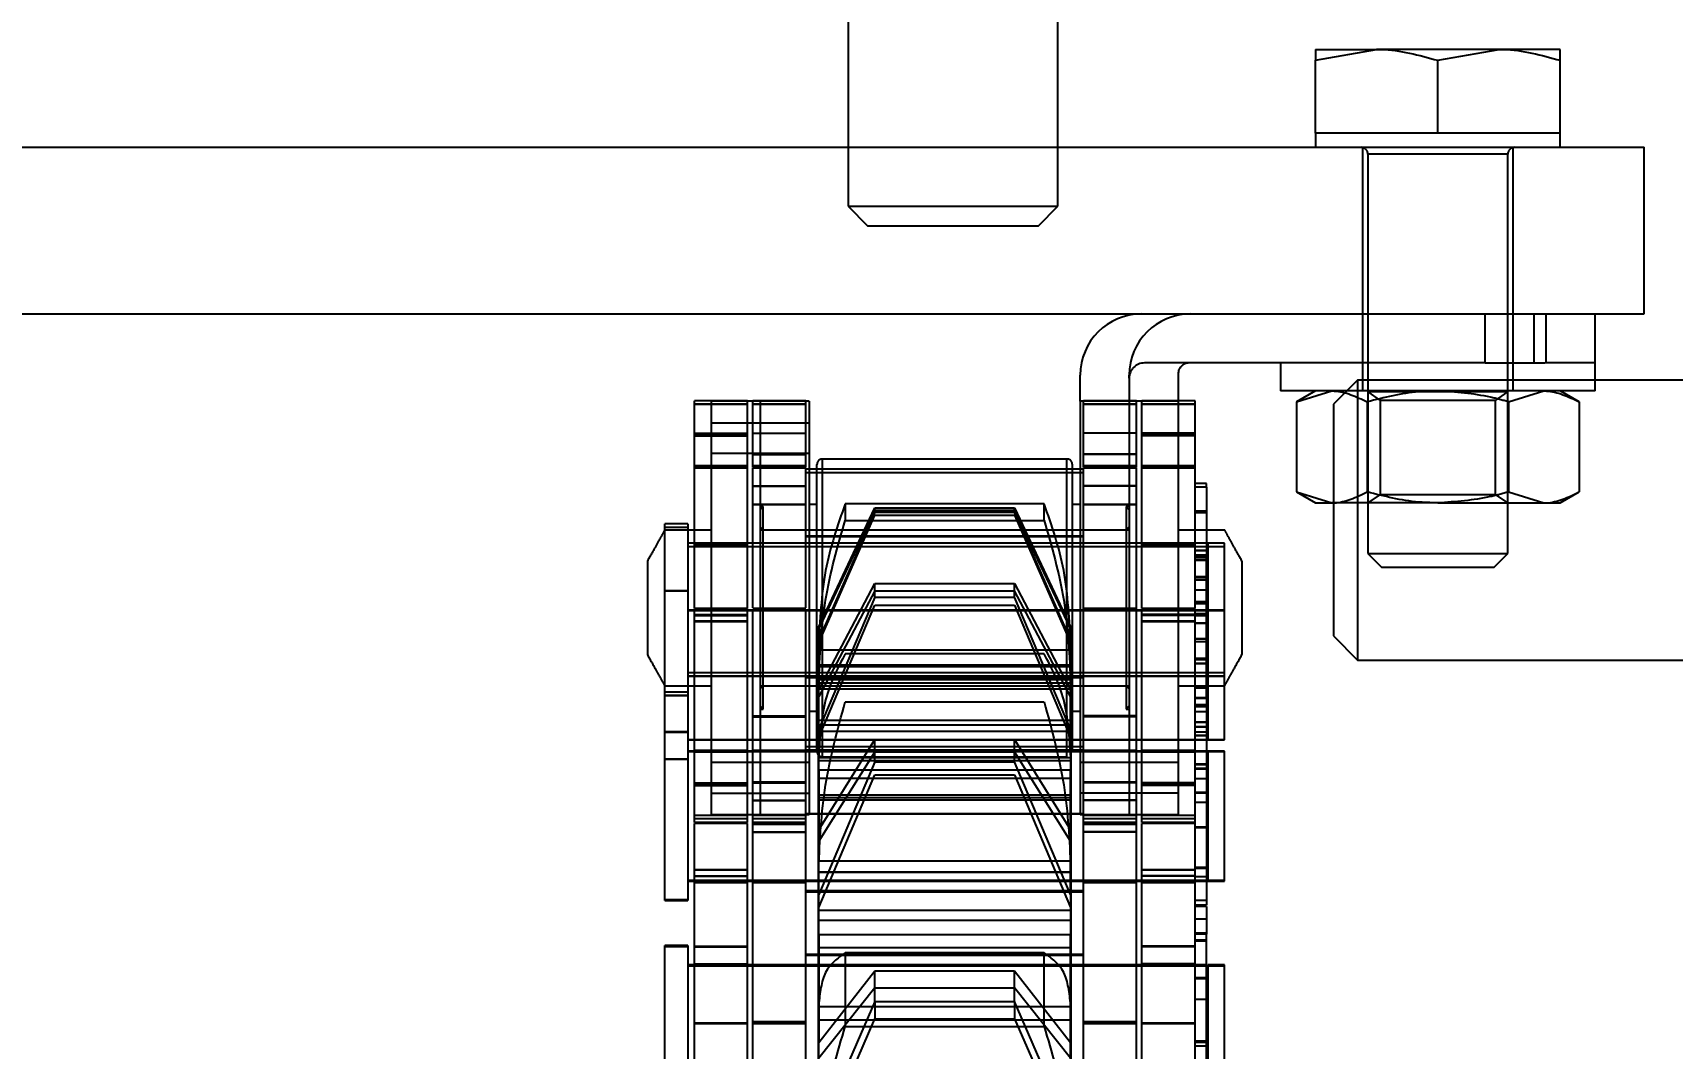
# Model space of a CAD drawing. Header units: metres. Extents: x 0 to 21025, y 0 to 14850.
# Drawn here: x 8826.08 to 8872.95, y 13242.94 to 13271.96 of the extents above; entities that cross this region are included whole.
import ezdxf

# ---------------------------------------------------------------- set-up
doc = ezdxf.new("R2010")
doc.units = ezdxf.units.M
doc.header["$LTSCALE"] = 25
doc.linetypes.add('HIDDEN2', pattern=[4.7625, 3.175, -1.5875])
doc.layers.add('18_COTAS', color=7, linetype='Continuous')
doc.layers.add('ST1', color=7, linetype='HIDDEN2')
doc.styles.add('ROMANS', font='ROMANS.SHX')
doc.dimstyles.new('25___1-25', dxfattribs={"dimscale": 25, "dimtxt": 2.5, "dimasz": 2, "dimexe": 1.5, "dimexo": 1, "dimgap": 0.5, "dimtad": 1, "dimzin": 12, "dimtxsty": 'ROMANS', "dimcen": 0, "dimclrd": 256, "dimclre": 256, "dimclrt": 3, "dimazin": 3, "dimtfac": 1, "dimtmove": 0, "dimatfit": 0, "dimfxl": 1, "dimlwd": -1, "dimlwe": -1, "dimarcsym": 0})

# ---------------------------------------------------------------- blocks, each defined once
blk = doc.blocks.new('*D14')
at = {"layer": '18_COTAS', "transparency": 16777216}
for p, q in [((8767.149, 13416.484), (9534.934, 13416.484)), ((9497.434, 11742.681), (9497.434, 13366.484)), ((8955.399, 11692.681), (9534.934, 11692.681))]:
    blk.add_line(p, q, dxfattribs=at)
for points in [[(9489.1, 13366.484), (9505.767, 13366.484), (9497.434, 13416.484)], [(9489.1, 11742.681), (9505.767, 11742.681), (9497.434, 11692.681)]]:
    blk.add_solid(points, dxfattribs=at)
at = {"layer": 'Defpoints', "color": 0, "transparency": 16777216}
for p in [(8742.149, 13416.484), (9497.434, 13416.484), (8930.399, 11692.681)]:
    blk.add_point(p, dxfattribs=at)
at = {"layer": '18_COTAS', "color": 3, "transparency": 16777216, "insert": (9447.731, 12554.582), "char_height": 62.5, "attachment_point": 5, "rotation": 90, "style": 'ROMANS'}
blk.add_mtext('1723,8', dxfattribs=at)

msp = doc.modelspace()

# ---------------------------------------------------------------- linework, layer by layer
at = {"layer": 'ST1'}
for p, q in [((8849.389, 13291.444), (8849.389, 13266.998)), ((8855.389, 13266.998), (8855.389, 13291.444)), ((8862.749, 13271.171), (8864.499, 13271.484)), ((8862.749, 13271.484), (8864.499, 13271.484)), ((8867.999, 13271.484), (8864.499, 13271.484)), ((8866.249, 13271.171), (8867.999, 13271.484)), ((8869.749, 13271.484), (8867.999, 13271.484)), ((8862.749, 13269.084), (8862.749, 13271.171)), ((8866.249, 13269.084), (8866.249, 13271.171)), ((8869.749, 13269.084), (8869.749, 13271.171)), ((8817.149, 13268.684), (8872.149, 13268.684)), ((8864.499, 13269.084), (8862.749, 13269.084)), ((8862.749, 13269.084), (8862.749, 13268.684)), ((8864.099, 13268.684), (8864.099, 13263.921)), ((8866.249, 13269.084), (8864.499, 13269.084)), ((8867.999, 13269.084), (8866.249, 13269.084)), ((8869.749, 13269.084), (8867.999, 13269.084)), ((8868.399, 13263.921), (8868.399, 13268.684)), ((8869.749, 13268.684), (8869.749, 13269.084)), ((8872.149, 13263.921), (8872.149, 13268.684)), ((8868.249, 13268.484), (8864.249, 13268.484)), ((8864.249, 13268.484), (8864.249, 13257.074)), ((8868.249, 13257.074), (8868.249, 13268.484)), ((8849.389, 13266.998), (8855.389, 13266.998)), ((8849.389, 13266.998), (8849.943, 13266.444)), ((8854.834, 13266.444), (8855.389, 13266.998)), ((8849.943, 13266.444), (8854.834, 13266.444)), ((8817.149, 13263.921), (8872.149, 13263.921)), ((8864.099, 13263.921), (8864.099, 13262.521)), ((8867.599, 13262.521), (8867.599, 13263.921)), ((8868.399, 13262.521), (8868.399, 13263.921)), ((8868.999, 13262.521), (8868.999, 13263.921)), ((8869.349, 13262.521), (8869.349, 13263.921)), ((8870.749, 13262.521), (8870.749, 13263.921)), ((8856.024, 13261.426), (8856.024, 13262.171)), ((8857.424, 13262.084), (8857.424, 13262.171)), ((8857.424, 13262.084), (8857.424, 13261.426)), ((8867.599, 13262.521), (8857.861, 13262.521)), ((8858.824, 13262.209), (8858.824, 13261.426)), ((8861.749, 13262.521), (8861.749, 13261.721)), ((8864.099, 13262.521), (8864.099, 13261.721)), ((8867.599, 13262.521), (8869.325, 13262.521)), ((8868.399, 13261.721), (8868.399, 13262.521)), ((8870.749, 13262.521), (8869.349, 13262.521)), ((8870.749, 13261.721), (8870.749, 13262.521)), ((8870.749, 13261.721), (8861.749, 13261.721)), ((8862.207, 13261.409), (8863.217, 13261.721)), ((8862.749, 13261.721), (8862.207, 13261.409)), ((8863.954, 13262.031), (8863.264, 13261.341)), ((8863.954, 13262.031), (8863.954, 13254.031)), ((8893.264, 13262.031), (8863.954, 13262.031)), ((8864.249, 13261.721), (8864.249, 13261.696)), ((8866.249, 13261.696), (8864.249, 13261.696)), ((8864.249, 13261.696), (8864.599, 13261.451)), ((8868.249, 13261.696), (8866.249, 13261.696)), ((8867.899, 13261.451), (8868.249, 13261.696)), ((8868.249, 13261.696), (8868.249, 13261.721)), ((8868.269, 13261.409), (8869.28, 13261.721)), ((8870.29, 13261.409), (8869.749, 13261.721)), ((8844.992, 13261.337), (8844.992, 13261.441)), ((8846.512, 13261.441), (8844.992, 13261.441)), ((8846.512, 13261.34), (8844.992, 13261.34)), ((8844.992, 13259.516), (8844.992, 13261.337)), ((8846.512, 13261.337), (8844.992, 13261.337)), ((8845.474, 13261.426), (8845.474, 13249.616)), ((8846.874, 13261.426), (8845.474, 13261.426)), ((8846.512, 13261.337), (8846.512, 13261.441)), ((8846.512, 13259.516), (8846.512, 13261.337)), ((8846.664, 13261.337), (8846.664, 13261.441)), ((8848.184, 13261.441), (8846.664, 13261.441)), ((8848.184, 13261.34), (8846.664, 13261.34)), ((8846.664, 13259.907), (8846.664, 13261.337)), ((8848.184, 13261.337), (8846.664, 13261.337)), ((8846.874, 13261.426), (8846.874, 13249.616)), ((8848.274, 13261.426), (8846.874, 13261.426)), ((8848.184, 13261.337), (8848.184, 13261.441)), ((8848.184, 13259.907), (8848.184, 13261.337)), ((8848.274, 13261.426), (8848.274, 13249.616)), ((8857.424, 13261.426), (8856.024, 13261.426)), ((8856.024, 13261.426), (8856.024, 13249.616)), ((8856.114, 13261.34), (8856.114, 13261.441)), ((8857.634, 13261.441), (8856.114, 13261.441)), ((8857.634, 13261.34), (8856.114, 13261.34)), ((8856.114, 13259.907), (8856.114, 13261.337)), ((8857.634, 13261.337), (8856.114, 13261.337)), ((8858.824, 13261.426), (8857.424, 13261.426)), ((8857.424, 13261.426), (8857.424, 13249.616)), ((8857.634, 13261.34), (8857.634, 13261.441)), ((8857.634, 13259.907), (8857.634, 13261.337)), ((8857.786, 13261.337), (8857.786, 13261.441)), ((8859.306, 13261.441), (8857.786, 13261.441)), ((8859.306, 13261.34), (8857.786, 13261.34)), ((8857.786, 13259.516), (8857.786, 13261.337)), ((8859.306, 13261.337), (8857.786, 13261.337)), ((8858.824, 13261.426), (8858.824, 13249.616)), ((8859.306, 13261.337), (8859.306, 13261.441)), ((8859.306, 13259.516), (8859.306, 13261.337)), ((8862.207, 13261.409), (8862.207, 13258.834)), ((8863.264, 13261.341), (8863.264, 13254.722)), ((8864.228, 13261.409), (8864.228, 13258.834)), ((8867.899, 13261.451), (8864.599, 13261.451)), ((8864.599, 13261.451), (8864.599, 13258.766)), ((8867.899, 13258.766), (8867.899, 13261.451)), ((8868.269, 13261.409), (8868.269, 13258.834)), ((8870.29, 13261.409), (8870.29, 13258.834)), ((8845.474, 13260.812), (8846.874, 13260.812)), ((8845.474, 13260.812), (8846.874, 13260.812)), ((8846.874, 13260.812), (8848.274, 13260.812)), ((8846.874, 13260.812), (8848.274, 13260.812)), ((8844.992, 13260.518), (8846.512, 13260.518)), ((8844.992, 13260.492), (8846.512, 13260.492)), ((8844.992, 13260.492), (8846.512, 13260.492)), ((8844.992, 13260.442), (8846.512, 13260.442)), ((8844.992, 13260.44), (8846.512, 13260.44)), ((8846.664, 13260.518), (8848.184, 13260.518)), ((8857.634, 13260.518), (8856.114, 13260.518)), ((8859.306, 13260.518), (8857.786, 13260.518)), ((8859.306, 13260.492), (8857.786, 13260.492)), ((8859.306, 13260.492), (8857.786, 13260.492)), ((8859.306, 13260.442), (8857.786, 13260.442)), ((8859.306, 13260.44), (8857.786, 13260.44)), ((8845.474, 13259.939), (8846.874, 13259.939)), ((8846.664, 13259.913), (8848.184, 13259.913)), ((8846.664, 13259.907), (8848.184, 13259.907)), ((8846.664, 13259.529), (8846.664, 13259.907)), ((8846.874, 13259.939), (8848.274, 13259.939)), ((8848.184, 13259.529), (8848.184, 13259.907)), ((8855.644, 13259.776), (8848.653, 13259.776)), ((8848.653, 13251.278), (8848.653, 13259.764)), ((8848.653, 13251.278), (8848.653, 13259.764)), ((8855.644, 13251.278), (8855.644, 13259.764)), ((8855.644, 13251.278), (8855.644, 13259.764)), ((8857.634, 13259.913), (8856.114, 13259.913)), ((8857.634, 13259.907), (8856.114, 13259.907)), ((8856.114, 13259.529), (8856.114, 13259.907)), ((8857.634, 13259.529), (8857.634, 13259.907)), ((8844.992, 13259.594), (8846.512, 13259.594)), ((8844.992, 13259.544), (8846.512, 13259.544)), ((8844.992, 13259.542), (8846.512, 13259.542)), ((8846.512, 13259.529), (8844.992, 13259.529)), ((8844.992, 13257.325), (8844.992, 13259.516)), ((8846.512, 13259.516), (8844.992, 13259.516)), ((8846.512, 13257.325), (8846.512, 13259.516)), ((8846.664, 13259.594), (8848.184, 13259.594)), ((8848.184, 13259.529), (8846.664, 13259.529)), ((8846.664, 13255.521), (8846.664, 13259.516)), ((8848.184, 13259.516), (8846.664, 13259.516)), ((8848.184, 13255.521), (8848.184, 13259.516)), ((8856.114, 13259.481), (8848.184, 13259.481)), ((8856.114, 13259.38), (8848.184, 13259.38)), ((8856.114, 13259.377), (8848.184, 13259.377)), ((8848.498, 13255.521), (8848.498, 13259.621)), ((8855.799, 13255.521), (8855.799, 13259.621)), ((8856.114, 13259.594), (8857.634, 13259.594)), ((8857.634, 13259.529), (8856.114, 13259.529)), ((8856.114, 13255.454), (8856.114, 13259.516)), ((8857.634, 13259.516), (8856.114, 13259.516)), ((8857.634, 13255.454), (8857.634, 13259.516)), ((8857.786, 13259.594), (8859.306, 13259.594)), ((8857.786, 13259.544), (8859.306, 13259.544)), ((8857.786, 13259.542), (8859.306, 13259.542)), ((8859.306, 13259.529), (8857.786, 13259.529)), ((8857.786, 13257.325), (8857.786, 13259.516)), ((8859.306, 13259.516), (8857.786, 13259.516)), ((8859.306, 13257.325), (8859.306, 13259.516)), ((8846.664, 13259.008), (8848.184, 13259.008)), ((8846.664, 13258.996), (8848.184, 13258.996)), ((8857.634, 13259.008), (8856.114, 13259.008)), ((8857.634, 13258.996), (8856.114, 13258.996)), ((8859.638, 13259.073), (8859.306, 13259.073)), ((8859.638, 13259.073), (8859.306, 13259.073)), ((8859.638, 13258.972), (8859.306, 13258.972)), ((8859.638, 13258.969), (8859.306, 13258.969)), ((8859.638, 13258.972), (8859.638, 13259.073)), ((8859.638, 13258.969), (8859.638, 13257.148)), ((8862.207, 13258.834), (8863.217, 13258.521)), ((8862.207, 13258.834), (8862.749, 13258.521)), ((8868.269, 13258.834), (8869.28, 13258.521)), ((8869.749, 13258.521), (8870.29, 13258.834)), ((8846.664, 13258.486), (8848.184, 13258.486)), ((8846.664, 13258.477), (8848.184, 13258.477)), ((8846.963, 13258.414), (8846.874, 13258.414)), ((8846.963, 13258.414), (8846.874, 13258.325)), ((8846.963, 13252.629), (8846.963, 13258.414)), ((8848.498, 13258.476), (8848.274, 13258.476)), ((8848.549, 13254.981), (8850.149, 13258.379)), ((8850.149, 13258.312), (8848.549, 13254.934)), ((8849.305, 13258.499), (8849.305, 13258.023)), ((8854.992, 13258.499), (8849.305, 13258.499)), ((8850.149, 13258.253), (8850.149, 13258.379)), ((8850.149, 13258.379), (8854.149, 13258.379)), ((8850.149, 13258.312), (8854.149, 13258.312)), ((8854.149, 13258.253), (8854.149, 13258.379)), ((8854.149, 13258.379), (8855.749, 13254.981)), ((8855.749, 13254.934), (8854.149, 13258.312)), ((8854.992, 13258.023), (8854.992, 13258.499)), ((8856.024, 13258.476), (8855.799, 13258.476)), ((8856.114, 13258.486), (8857.634, 13258.486)), ((8856.114, 13258.477), (8857.634, 13258.477)), ((8857.335, 13258.414), (8857.335, 13255.521)), ((8857.424, 13258.325), (8857.335, 13258.414)), ((8857.424, 13258.414), (8857.335, 13258.414)), ((8862.749, 13258.521), (8863.217, 13258.521)), ((8866.249, 13258.521), (8863.217, 13258.521)), ((8864.599, 13258.766), (8864.249, 13258.521)), ((8864.599, 13258.766), (8866.249, 13258.766)), ((8866.249, 13258.766), (8867.899, 13258.766)), ((8866.249, 13258.521), (8869.28, 13258.521)), ((8868.249, 13258.521), (8867.899, 13258.766)), ((8869.28, 13258.521), (8869.749, 13258.521)), ((8844.149, 13257.816), (8844.149, 13257.92)), ((8844.807, 13257.92), (8844.149, 13257.92)), ((8844.807, 13257.92), (8844.807, 13257.816)), ((8850.149, 13258.253), (8848.549, 13254.618)), ((8848.549, 13254.522), (8850.149, 13258.17)), ((8849.305, 13258.023), (8854.992, 13258.023)), ((8850.149, 13258.253), (8854.149, 13258.253)), ((8850.149, 13258.17), (8854.149, 13258.17)), ((8855.749, 13254.618), (8854.149, 13258.253)), ((8854.149, 13258.17), (8855.749, 13254.522)), ((8859.306, 13258.296), (8859.638, 13258.296)), ((8859.306, 13258.244), (8859.638, 13258.244)), ((8859.306, 13258.243), (8859.638, 13258.243)), ((8845.474, 13257.746), (8844.142, 13257.746)), ((8844.807, 13257.819), (8844.149, 13257.819)), ((8844.149, 13255.995), (8844.149, 13257.816)), ((8844.807, 13257.816), (8844.149, 13257.816)), ((8844.807, 13257.816), (8844.807, 13255.995)), ((8846.963, 13257.746), (8846.874, 13257.835)), ((8846.963, 13257.746), (8846.874, 13257.746)), ((8857.335, 13257.746), (8846.963, 13257.746)), ((8856.114, 13257.569), (8848.184, 13257.569)), ((8856.114, 13257.556), (8848.184, 13257.556)), ((8857.424, 13257.835), (8857.335, 13257.746)), ((8857.424, 13257.746), (8857.335, 13257.746)), ((8860.155, 13257.746), (8858.824, 13257.746)), ((8859.306, 13257.366), (8844.807, 13257.366)), ((8859.306, 13257.265), (8844.807, 13257.265)), ((8859.306, 13257.262), (8844.807, 13257.262)), ((8846.512, 13257.366), (8844.992, 13257.366)), ((8844.992, 13257.341), (8846.512, 13257.341)), ((8844.992, 13257.325), (8846.512, 13257.325)), ((8844.992, 13255.503), (8844.992, 13257.325)), ((8846.512, 13257.265), (8844.992, 13257.265)), ((8846.512, 13257.262), (8844.992, 13257.262)), ((8846.512, 13255.503), (8846.512, 13257.325)), ((8848.184, 13257.366), (8846.664, 13257.366)), ((8848.184, 13257.265), (8846.664, 13257.265)), ((8848.184, 13257.262), (8846.664, 13257.262)), ((8856.114, 13257.366), (8848.184, 13257.366)), ((8856.114, 13257.265), (8848.184, 13257.265)), ((8856.114, 13257.262), (8848.184, 13257.262)), ((8857.634, 13257.366), (8856.114, 13257.366)), ((8857.634, 13257.265), (8856.114, 13257.265)), ((8857.634, 13257.262), (8856.114, 13257.262)), ((8859.638, 13257.366), (8857.786, 13257.366)), ((8859.306, 13257.341), (8857.786, 13257.341)), ((8859.306, 13257.325), (8857.786, 13257.325)), ((8857.786, 13255.503), (8857.786, 13257.325)), ((8859.638, 13257.265), (8857.786, 13257.265)), ((8859.638, 13257.262), (8857.786, 13257.262)), ((8859.306, 13255.503), (8859.306, 13257.325)), ((8859.638, 13257.161), (8859.306, 13257.161)), ((8859.638, 13257.148), (8859.306, 13257.148)), ((8859.638, 13257.024), (8859.306, 13257.024)), ((8859.638, 13257.006), (8859.306, 13257.006)), ((8859.638, 13256.997), (8859.306, 13256.997)), ((8859.675, 13256.997), (8859.306, 13256.997)), ((8859.638, 13256.978), (8859.306, 13256.978)), ((8859.638, 13256.964), (8859.306, 13256.964)), ((8859.638, 13257.148), (8859.638, 13256.964)), ((8859.638, 13252.928), (8859.638, 13256.964)), ((8859.675, 13257.366), (8859.675, 13257.262)), ((8860.149, 13257.366), (8859.675, 13257.366)), ((8860.149, 13257.265), (8859.675, 13257.265)), ((8859.675, 13257.262), (8859.675, 13255.441)), ((8860.149, 13257.262), (8859.675, 13257.262)), ((8860.149, 13257.262), (8860.149, 13257.366)), ((8860.149, 13255.441), (8860.149, 13257.262)), ((8864.249, 13257.074), (8868.249, 13257.074)), ((8864.249, 13257.074), (8864.639, 13256.684)), ((8867.859, 13256.684), (8868.249, 13257.074)), ((8843.649, 13256.856), (8843.649, 13254.186)), ((8859.675, 13256.896), (8859.306, 13256.896)), ((8859.675, 13256.893), (8859.306, 13256.893)), ((8859.638, 13256.888), (8859.306, 13256.888)), ((8859.638, 13256.871), (8859.306, 13256.871)), ((8860.649, 13256.856), (8860.649, 13254.186)), ((8864.639, 13256.684), (8867.859, 13256.684)), ((8844.807, 13256.008), (8844.149, 13256.008)), ((8844.149, 13251.959), (8844.149, 13255.995)), ((8844.807, 13255.995), (8844.149, 13255.995)), ((8844.807, 13255.995), (8844.807, 13251.959)), ((8848.549, 13253.181), (8850.149, 13256.221)), ((8850.149, 13256.005), (8848.549, 13252.991)), ((8850.149, 13255.83), (8850.149, 13256.221)), ((8850.149, 13256.221), (8854.149, 13256.221)), ((8850.149, 13256.005), (8854.149, 13256.005)), ((8854.149, 13255.83), (8854.149, 13256.221)), ((8854.149, 13256.221), (8855.749, 13253.181)), ((8855.749, 13252.991), (8854.149, 13256.005)), ((8859.638, 13256.406), (8859.306, 13256.406)), ((8859.638, 13256.393), (8859.306, 13256.393)), ((8859.638, 13256.393), (8859.306, 13256.393)), ((8859.638, 13256.318), (8859.306, 13256.318)), ((8859.638, 13256.315), (8859.306, 13256.315)), ((8859.638, 13256.023), (8859.306, 13256.023)), ((8846.512, 13255.503), (8844.992, 13255.503)), ((8848.184, 13255.503), (8846.664, 13255.503)), ((8848.498, 13251.421), (8848.498, 13255.521)), ((8850.149, 13255.83), (8848.549, 13252.055)), ((8848.549, 13251.818), (8850.149, 13255.598)), ((8850.149, 13255.83), (8854.149, 13255.83)), ((8850.149, 13255.598), (8854.149, 13255.598)), ((8855.749, 13252.055), (8854.149, 13255.83)), ((8854.149, 13255.598), (8855.749, 13251.818)), ((8855.799, 13251.421), (8855.799, 13255.521)), ((8857.634, 13255.503), (8856.114, 13255.503)), ((8857.335, 13255.521), (8857.335, 13252.629)), ((8859.306, 13255.503), (8857.786, 13255.503)), ((8859.306, 13255.699), (8859.638, 13255.699)), ((8859.306, 13255.648), (8859.638, 13255.648)), ((8859.306, 13255.646), (8859.638, 13255.646)), ((8859.306, 13255.454), (8844.807, 13255.454)), ((8859.306, 13255.441), (8844.807, 13255.441)), ((8844.992, 13249.39), (8844.992, 13255.48)), ((8846.512, 13255.48), (8844.992, 13255.48)), ((8846.512, 13255.454), (8844.992, 13255.454)), ((8846.512, 13255.441), (8844.992, 13255.441)), ((8844.992, 13255.328), (8846.512, 13255.328)), ((8844.992, 13255.307), (8846.512, 13255.307)), ((8844.992, 13255.154), (8846.512, 13255.154)), ((8844.992, 13255.133), (8846.512, 13255.133)), ((8846.512, 13249.39), (8846.512, 13255.48)), ((8846.664, 13252.408), (8846.664, 13255.48)), ((8848.184, 13255.48), (8846.664, 13255.48)), ((8848.184, 13255.454), (8846.664, 13255.454)), ((8848.184, 13255.441), (8846.664, 13255.441)), ((8848.184, 13252.408), (8848.184, 13255.48)), ((8856.114, 13255.454), (8848.184, 13255.454)), ((8856.114, 13255.441), (8848.184, 13255.441)), ((8856.114, 13252.408), (8856.114, 13255.48)), ((8857.634, 13255.48), (8856.114, 13255.48)), ((8857.634, 13255.454), (8856.114, 13255.454)), ((8857.634, 13255.441), (8856.114, 13255.441)), ((8857.634, 13252.408), (8857.634, 13255.48)), ((8857.786, 13249.39), (8857.786, 13255.48)), ((8859.306, 13255.48), (8857.786, 13255.48)), ((8859.638, 13255.454), (8857.786, 13255.454)), ((8859.638, 13255.441), (8857.786, 13255.441)), ((8859.306, 13255.328), (8857.786, 13255.328)), ((8859.306, 13255.307), (8857.786, 13255.307)), ((8857.786, 13255.154), (8859.306, 13255.154)), ((8857.786, 13255.133), (8859.306, 13255.133)), ((8859.306, 13249.257), (8859.306, 13255.48)), ((8859.638, 13255.348), (8859.306, 13255.348)), ((8859.638, 13255.344), (8859.306, 13255.344)), ((8859.638, 13255.294), (8859.306, 13255.294)), ((8859.638, 13255.292), (8859.306, 13255.292)), ((8859.675, 13255.085), (8859.306, 13255.085)), ((8859.675, 13255.072), (8859.306, 13255.072)), ((8860.149, 13255.454), (8859.675, 13255.454)), ((8859.675, 13255.441), (8859.675, 13253.01)), ((8860.149, 13255.441), (8859.675, 13255.441)), ((8860.149, 13251.751), (8860.149, 13255.441)), ((8848.549, 13254.618), (8848.549, 13254.981)), ((8848.549, 13253.476), (8848.549, 13254.618)), ((8855.749, 13254.618), (8855.749, 13254.981)), ((8855.749, 13254.618), (8855.749, 13253.476)), ((8859.638, 13254.636), (8859.306, 13254.636)), ((8859.638, 13254.624), (8859.306, 13254.624)), ((8859.638, 13254.623), (8859.306, 13254.623)), ((8863.264, 13254.722), (8863.954, 13254.031)), ((8848.544, 13253.329), (8848.544, 13254.428)), ((8855.754, 13254.309), (8848.544, 13254.309)), ((8854.992, 13254.206), (8849.305, 13254.206)), ((8855.754, 13254.428), (8855.754, 13253.329)), ((8859.638, 13254.549), (8859.306, 13254.549)), ((8859.638, 13254.546), (8859.306, 13254.546)), ((8844.807, 13253.676), (8859.306, 13253.676)), ((8844.992, 13253.676), (8846.512, 13253.676)), ((8846.664, 13253.676), (8848.184, 13253.676)), ((8848.184, 13253.676), (8856.114, 13253.676)), ((8848.549, 13253.89), (8855.749, 13253.89)), ((8848.549, 13253.847), (8855.749, 13253.847)), ((8856.114, 13253.676), (8857.634, 13253.676)), ((8857.786, 13253.676), (8859.638, 13253.676)), ((8859.638, 13254.072), (8859.306, 13254.072)), ((8859.638, 13254.054), (8859.306, 13254.054)), ((8859.638, 13254.045), (8859.306, 13254.045)), ((8859.306, 13254.045), (8859.675, 13254.045)), ((8859.306, 13253.944), (8859.675, 13253.944)), ((8859.306, 13253.941), (8859.675, 13253.941)), ((8859.638, 13253.936), (8859.306, 13253.936)), ((8859.638, 13253.935), (8859.306, 13253.935)), ((8859.638, 13253.921), (8859.306, 13253.921)), ((8859.638, 13253.919), (8859.306, 13253.919)), ((8859.675, 13253.676), (8860.149, 13253.676)), ((8863.954, 13254.031), (8893.264, 13254.031)), ((8844.142, 13253.296), (8845.474, 13253.296)), ((8844.807, 13253.575), (8859.306, 13253.575)), ((8844.807, 13253.572), (8859.306, 13253.572)), ((8844.992, 13253.575), (8846.512, 13253.575)), ((8844.992, 13253.572), (8846.512, 13253.572)), ((8846.664, 13253.575), (8848.184, 13253.575)), ((8846.664, 13253.572), (8848.184, 13253.572)), ((8846.874, 13253.296), (8846.963, 13253.296)), ((8846.874, 13253.207), (8846.963, 13253.296)), ((8846.963, 13253.296), (8857.335, 13253.296)), ((8848.184, 13253.575), (8856.114, 13253.575)), ((8848.184, 13253.572), (8856.114, 13253.572)), ((8856.114, 13253.543), (8848.184, 13253.543)), ((8856.114, 13253.52), (8848.184, 13253.52)), ((8848.544, 13253.2), (8848.544, 13253.329)), ((8855.754, 13253.2), (8848.544, 13253.2)), ((8848.544, 13251.249), (8848.544, 13253.2)), ((8848.549, 13253.476), (8855.749, 13253.476)), ((8848.549, 13253.476), (8848.549, 13253.181)), ((8848.549, 13253.378), (8855.749, 13253.378)), ((8848.549, 13252.055), (8848.549, 13253.181)), ((8855.749, 13253.181), (8855.749, 13253.476)), ((8855.749, 13252.055), (8855.749, 13253.181)), ((8855.754, 13253.329), (8855.754, 13253.2)), ((8855.754, 13253.2), (8855.754, 13253.329)), ((8855.754, 13253.2), (8855.754, 13251.249)), ((8856.114, 13253.575), (8857.634, 13253.575)), ((8856.114, 13253.572), (8857.634, 13253.572)), ((8857.335, 13253.296), (8857.424, 13253.296)), ((8857.335, 13253.296), (8857.424, 13253.207)), ((8857.786, 13253.575), (8859.638, 13253.575)), ((8857.786, 13253.572), (8859.638, 13253.572)), ((8858.824, 13253.296), (8860.155, 13253.296)), ((8859.638, 13253.224), (8859.306, 13253.224)), ((8859.675, 13253.575), (8860.149, 13253.575)), ((8859.675, 13253.572), (8860.149, 13253.572)), ((8844.149, 13253.123), (8844.807, 13253.123)), ((8844.149, 13253.022), (8844.807, 13253.022)), ((8844.149, 13253.019), (8844.807, 13253.019)), ((8846.874, 13252.718), (8846.963, 13252.629)), ((8849.305, 13252.834), (8854.992, 13252.834)), ((8857.335, 13252.629), (8857.424, 13252.718)), ((8859.638, 13252.951), (8859.306, 13252.951)), ((8859.638, 13252.928), (8859.306, 13252.928)), ((8859.638, 13252.747), (8859.306, 13252.747)), ((8859.638, 13252.697), (8859.306, 13252.697)), ((8859.638, 13252.696), (8859.306, 13252.696)), ((8859.638, 13252.928), (8859.638, 13247.022)), ((8859.675, 13253.01), (8859.675, 13251.751)), ((8846.664, 13252.434), (8848.184, 13252.434)), ((8846.664, 13252.408), (8848.184, 13252.408)), ((8846.664, 13249.359), (8846.664, 13252.408)), ((8846.874, 13252.629), (8846.963, 13252.629)), ((8848.184, 13249.359), (8848.184, 13252.408)), ((8848.274, 13252.566), (8848.498, 13252.566)), ((8848.544, 13252.31), (8855.754, 13252.31)), ((8855.799, 13252.566), (8856.024, 13252.566)), ((8857.634, 13252.434), (8856.114, 13252.434)), ((8857.634, 13252.408), (8856.114, 13252.408)), ((8856.114, 13249.359), (8856.114, 13252.408)), ((8857.335, 13252.629), (8857.424, 13252.629)), ((8857.634, 13249.359), (8857.634, 13252.408)), ((8859.638, 13252.549), (8859.306, 13252.549)), ((8859.638, 13252.257), (8859.306, 13252.257)), ((8859.638, 13252.243), (8859.306, 13252.243)), ((8844.807, 13251.981), (8844.149, 13251.981)), ((8844.149, 13247.162), (8844.149, 13251.959)), ((8844.807, 13251.959), (8844.149, 13251.959)), ((8844.807, 13251.959), (8844.807, 13247.162)), ((8844.807, 13251.764), (8859.306, 13251.764)), ((8844.807, 13251.751), (8859.306, 13251.751)), ((8844.992, 13251.764), (8846.512, 13251.764)), ((8844.992, 13251.751), (8846.512, 13251.751)), ((8846.664, 13251.764), (8848.184, 13251.764)), ((8846.664, 13251.751), (8848.184, 13251.751)), ((8848.184, 13251.764), (8856.114, 13251.764)), ((8848.184, 13251.751), (8856.114, 13251.751)), ((8848.549, 13252.177), (8855.749, 13252.177)), ((8848.549, 13250.895), (8848.549, 13252.055)), ((8848.549, 13251.994), (8855.749, 13251.994)), ((8848.549, 13249.179), (8850.149, 13251.762)), ((8850.149, 13251.119), (8850.149, 13251.762)), ((8850.149, 13251.762), (8854.149, 13251.762)), ((8854.149, 13251.119), (8854.149, 13251.762)), ((8854.149, 13251.762), (8855.749, 13249.179)), ((8855.749, 13252.055), (8855.749, 13250.895)), ((8856.114, 13251.764), (8857.634, 13251.764)), ((8856.114, 13251.751), (8857.634, 13251.751)), ((8857.786, 13251.764), (8859.638, 13251.764)), ((8857.786, 13251.751), (8859.638, 13251.751)), ((8859.306, 13252.133), (8859.675, 13252.133)), ((8859.306, 13252.12), (8859.675, 13252.12)), ((8859.638, 13251.969), (8859.306, 13251.969)), ((8859.638, 13251.969), (8859.306, 13251.969)), ((8859.638, 13251.869), (8859.306, 13251.869)), ((8859.638, 13251.866), (8859.306, 13251.866)), ((8859.675, 13251.764), (8860.149, 13251.764)), ((8859.675, 13251.751), (8860.149, 13251.751)), ((8859.306, 13251.428), (8844.807, 13251.428)), ((8859.306, 13251.405), (8844.807, 13251.405)), ((8846.512, 13251.448), (8844.992, 13251.448)), ((8846.512, 13251.428), (8844.992, 13251.428)), ((8846.512, 13251.405), (8844.992, 13251.405)), ((8846.512, 13251.398), (8844.992, 13251.398)), ((8846.512, 13251.396), (8844.992, 13251.396)), ((8848.184, 13251.448), (8846.664, 13251.448)), ((8848.184, 13251.428), (8846.664, 13251.428)), ((8848.184, 13251.405), (8846.664, 13251.405)), ((8848.184, 13251.561), (8856.114, 13251.561)), ((8848.184, 13251.46), (8856.114, 13251.46)), ((8848.184, 13251.457), (8856.114, 13251.457)), ((8856.114, 13251.428), (8848.184, 13251.428)), ((8856.114, 13251.405), (8848.184, 13251.405)), ((8850.149, 13251.405), (8848.549, 13248.853)), ((8850.149, 13251.405), (8854.149, 13251.405)), ((8855.749, 13248.853), (8854.149, 13251.405)), ((8857.634, 13251.448), (8856.114, 13251.448)), ((8857.634, 13251.428), (8856.114, 13251.428)), ((8857.634, 13251.405), (8856.114, 13251.405)), ((8859.306, 13251.448), (8857.786, 13251.448)), ((8859.638, 13251.428), (8857.786, 13251.428)), ((8859.638, 13251.405), (8857.786, 13251.405)), ((8859.306, 13251.398), (8857.786, 13251.398)), ((8859.306, 13251.396), (8857.786, 13251.396)), ((8859.675, 13251.428), (8859.675, 13251.405)), ((8860.149, 13251.428), (8859.675, 13251.428)), ((8859.675, 13251.405), (8859.675, 13248.974)), ((8860.149, 13251.405), (8859.675, 13251.405)), ((8860.149, 13251.405), (8860.149, 13251.428)), ((8860.149, 13247.715), (8860.149, 13251.405)), ((8844.149, 13251.211), (8844.807, 13251.211)), ((8844.149, 13251.198), (8844.807, 13251.198)), ((8846.874, 13251.103), (8845.474, 13251.103)), ((8848.274, 13251.103), (8846.874, 13251.103)), ((8848.544, 13248.084), (8848.544, 13251.249)), ((8855.754, 13251.153), (8848.544, 13251.153)), ((8848.549, 13251.241), (8855.749, 13251.241)), ((8850.149, 13251.119), (8848.549, 13247.326)), ((8848.549, 13250.895), (8855.749, 13250.895)), ((8848.549, 13250.895), (8848.549, 13249.179)), ((8848.653, 13251.266), (8855.644, 13251.266)), ((8850.149, 13251.119), (8854.149, 13251.119)), ((8855.749, 13247.326), (8854.149, 13251.119)), ((8855.749, 13249.179), (8855.749, 13250.895)), ((8855.754, 13251.249), (8855.754, 13248.084)), ((8857.424, 13251.103), (8856.024, 13251.103)), ((8858.824, 13251.103), (8857.424, 13251.103)), ((8859.675, 13251.059), (8859.306, 13251.059)), ((8859.675, 13251.036), (8859.306, 13251.036)), ((8859.638, 13250.935), (8859.306, 13250.935)), ((8859.638, 13250.914), (8859.306, 13250.914)), ((8844.992, 13250.525), (8846.512, 13250.525)), ((8844.992, 13250.5), (8846.512, 13250.5)), ((8844.992, 13250.499), (8846.512, 13250.499)), ((8844.992, 13250.449), (8846.512, 13250.449)), ((8844.992, 13250.447), (8846.512, 13250.447)), ((8848.184, 13250.544), (8846.664, 13250.544)), ((8848.184, 13250.537), (8846.664, 13250.537)), ((8846.664, 13250.525), (8848.184, 13250.525)), ((8848.549, 13246.956), (8850.149, 13250.746)), ((8848.549, 13250.658), (8855.749, 13250.658)), ((8850.149, 13250.746), (8854.149, 13250.746)), ((8854.149, 13250.746), (8855.749, 13246.956)), ((8857.634, 13250.544), (8856.114, 13250.544)), ((8857.634, 13250.537), (8856.114, 13250.537)), ((8857.634, 13250.525), (8856.114, 13250.525)), ((8859.306, 13250.525), (8857.786, 13250.525)), ((8859.306, 13250.5), (8857.786, 13250.5)), ((8859.306, 13250.499), (8857.786, 13250.499)), ((8859.306, 13250.449), (8857.786, 13250.449)), ((8859.306, 13250.447), (8857.786, 13250.447)), ((8859.638, 13250.632), (8859.306, 13250.632)), ((8845.474, 13250.23), (8846.874, 13250.23)), ((8845.474, 13250.23), (8846.874, 13250.23)), ((8846.664, 13250.022), (8848.184, 13250.022)), ((8846.664, 13250.017), (8848.184, 13250.017)), ((8846.874, 13250.23), (8848.274, 13250.23)), ((8846.874, 13250.23), (8848.274, 13250.23)), ((8848.544, 13250.103), (8855.754, 13250.103)), ((8848.549, 13250.179), (8855.749, 13250.179)), ((8848.549, 13250.035), (8855.749, 13250.035)), ((8857.424, 13250.23), (8856.024, 13250.23)), ((8857.424, 13250.23), (8856.024, 13250.23)), ((8857.634, 13250.022), (8856.114, 13250.022)), ((8857.634, 13250.017), (8856.114, 13250.017)), ((8858.824, 13250.23), (8857.424, 13250.23)), ((8858.824, 13250.23), (8857.424, 13250.23)), ((8859.638, 13250.24), (8859.306, 13250.24)), ((8859.638, 13250.228), (8859.306, 13250.228)), ((8859.638, 13249.958), (8859.306, 13249.958)), ((8844.992, 13249.601), (8846.512, 13249.601)), ((8844.992, 13249.5), (8846.512, 13249.5)), ((8844.992, 13249.497), (8846.512, 13249.497)), ((8845.474, 13249.616), (8846.874, 13249.616)), ((8846.664, 13249.601), (8848.184, 13249.601)), ((8846.664, 13249.5), (8848.184, 13249.5)), ((8846.664, 13249.497), (8848.184, 13249.497)), ((8846.874, 13249.616), (8848.274, 13249.616)), ((8848.184, 13249.649), (8856.114, 13249.649)), ((8848.184, 13249.636), (8856.114, 13249.636)), ((8856.024, 13249.616), (8857.424, 13249.616)), ((8856.114, 13249.601), (8857.634, 13249.601)), ((8856.114, 13249.5), (8857.634, 13249.5)), ((8856.114, 13249.497), (8857.634, 13249.497)), ((8857.424, 13249.616), (8858.824, 13249.616)), ((8857.786, 13249.601), (8859.306, 13249.601)), ((8857.786, 13249.5), (8859.306, 13249.5)), ((8857.786, 13249.497), (8859.306, 13249.497)), ((8846.512, 13249.39), (8844.992, 13249.39)), ((8844.992, 13245.314), (8844.992, 13249.359)), ((8846.512, 13249.359), (8844.992, 13249.359)), ((8846.512, 13245.314), (8846.512, 13249.359)), ((8848.184, 13249.39), (8846.664, 13249.39)), ((8846.664, 13249.378), (8848.184, 13249.378)), ((8846.664, 13249.366), (8848.184, 13249.366)), ((8846.664, 13241.388), (8846.664, 13249.359)), ((8848.184, 13249.359), (8846.664, 13249.359)), ((8846.664, 13249.347), (8848.184, 13249.347)), ((8846.664, 13249.335), (8848.184, 13249.335)), ((8846.664, 13249.117), (8848.184, 13249.117)), ((8846.664, 13249.107), (8848.184, 13249.107)), ((8848.184, 13241.388), (8848.184, 13249.359)), ((8848.549, 13247.326), (8848.549, 13249.179)), ((8855.749, 13247.326), (8855.749, 13249.179)), ((8857.634, 13249.39), (8856.114, 13249.39)), ((8857.634, 13249.378), (8856.114, 13249.378)), ((8856.114, 13249.366), (8857.634, 13249.366)), ((8856.114, 13241.388), (8856.114, 13249.359)), ((8857.634, 13249.359), (8856.114, 13249.359)), ((8857.634, 13249.347), (8856.114, 13249.347)), ((8856.114, 13249.335), (8857.634, 13249.335)), ((8857.634, 13249.117), (8856.114, 13249.117)), ((8857.634, 13249.107), (8856.114, 13249.107)), ((8857.634, 13241.388), (8857.634, 13249.359)), ((8859.306, 13249.39), (8857.786, 13249.39)), ((8857.786, 13245.314), (8857.786, 13249.359)), ((8859.306, 13249.359), (8857.786, 13249.359)), ((8859.306, 13245.314), (8859.306, 13249.359)), ((8859.638, 13249.257), (8859.306, 13249.257)), ((8859.638, 13249.236), (8859.306, 13249.236)), ((8859.675, 13248.974), (8859.675, 13247.715)), ((8846.512, 13248.038), (8844.992, 13248.038)), ((8846.512, 13248.023), (8844.992, 13248.023)), ((8848.544, 13247.96), (8848.544, 13248.084)), ((8848.544, 13248.084), (8848.544, 13247.96)), ((8848.549, 13248.295), (8855.749, 13248.295)), ((8855.754, 13248.084), (8855.754, 13247.96)), ((8855.754, 13247.96), (8855.754, 13248.084)), ((8859.306, 13248.038), (8857.786, 13248.038)), ((8859.306, 13248.023), (8857.786, 13248.023)), ((8859.306, 13248.107), (8859.675, 13248.107)), ((8859.306, 13248.084), (8859.675, 13248.084)), ((8844.807, 13247.738), (8859.306, 13247.738)), ((8844.807, 13247.715), (8859.306, 13247.715)), ((8844.992, 13247.864), (8846.512, 13247.864)), ((8844.992, 13247.85), (8846.512, 13247.85)), ((8844.992, 13247.738), (8846.512, 13247.738)), ((8844.992, 13247.715), (8846.512, 13247.715)), ((8844.992, 13247.689), (8846.512, 13247.689)), ((8844.992, 13247.676), (8846.512, 13247.676)), ((8846.664, 13247.738), (8848.184, 13247.738)), ((8846.664, 13247.715), (8848.184, 13247.715)), ((8846.664, 13247.689), (8848.184, 13247.689)), ((8846.664, 13247.676), (8848.184, 13247.676)), ((8848.184, 13247.738), (8856.114, 13247.738)), ((8848.184, 13247.715), (8856.114, 13247.715)), ((8855.754, 13247.96), (8848.544, 13247.96)), ((8848.544, 13244.173), (8848.544, 13247.96)), ((8848.549, 13247.978), (8855.749, 13247.978)), ((8855.754, 13247.96), (8855.754, 13244.173)), ((8856.114, 13247.738), (8857.634, 13247.738)), ((8856.114, 13247.715), (8857.634, 13247.715)), ((8856.114, 13247.689), (8857.634, 13247.689)), ((8856.114, 13247.676), (8857.634, 13247.676)), ((8859.306, 13247.864), (8857.786, 13247.864)), ((8859.306, 13247.85), (8857.786, 13247.85)), ((8857.786, 13247.738), (8859.638, 13247.738)), ((8857.786, 13247.715), (8859.638, 13247.715)), ((8857.786, 13247.689), (8859.306, 13247.689)), ((8857.786, 13247.676), (8859.306, 13247.676)), ((8859.638, 13247.832), (8859.306, 13247.832)), ((8859.675, 13247.738), (8860.149, 13247.738)), ((8859.675, 13247.715), (8860.149, 13247.715)), ((8844.149, 13247.184), (8844.807, 13247.184)), ((8844.149, 13247.162), (8844.807, 13247.162)), ((8856.114, 13247.43), (8848.184, 13247.43)), ((8856.114, 13247.399), (8848.184, 13247.399)), ((8848.549, 13246.185), (8848.549, 13247.326)), ((8855.749, 13247.326), (8855.749, 13246.185)), ((8859.638, 13247.158), (8859.306, 13247.158)), ((8848.549, 13246.883), (8855.749, 13246.883)), ((8848.549, 13246.6), (8855.749, 13246.6)), ((8859.638, 13247.022), (8859.306, 13247.022)), ((8859.638, 13246.991), (8859.306, 13246.991)), ((8859.638, 13246.622), (8859.306, 13246.622)), ((8859.638, 13246.991), (8859.638, 13246.195)), ((8848.549, 13246.185), (8855.749, 13246.185)), ((8848.549, 13246.185), (8848.549, 13243.104)), ((8855.749, 13243.104), (8855.749, 13246.185)), ((8859.638, 13246.228), (8859.306, 13246.228)), ((8859.638, 13246.214), (8859.306, 13246.214)), ((8859.638, 13246.195), (8859.306, 13246.195)), ((8859.638, 13246.192), (8859.306, 13246.192)), ((8859.638, 13238.185), (8859.638, 13246.195)), ((8844.149, 13245.837), (8844.149, 13245.869)), ((8844.807, 13245.869), (8844.149, 13245.869)), ((8844.149, 13241.04), (8844.149, 13245.837)), ((8844.807, 13245.837), (8844.149, 13245.837)), ((8844.807, 13245.869), (8844.807, 13245.837)), ((8844.807, 13245.837), (8844.807, 13241.04)), ((8844.992, 13245.851), (8846.512, 13245.851)), ((8844.992, 13245.832), (8846.512, 13245.832)), ((8848.549, 13245.818), (8855.749, 13245.818)), ((8849.305, 13245.66), (8849.305, 13243.558)), ((8854.992, 13245.66), (8849.305, 13245.66)), ((8854.992, 13243.558), (8854.992, 13245.66)), ((8859.306, 13245.851), (8857.786, 13245.851)), ((8859.306, 13245.832), (8857.786, 13245.832)), ((8859.306, 13246.031), (8859.638, 13246.031)), ((8859.306, 13246.008), (8859.638, 13246.008)), ((8859.306, 13245.315), (8844.807, 13245.315)), ((8859.306, 13245.284), (8844.807, 13245.284)), ((8844.992, 13245.35), (8846.512, 13245.35)), ((8846.512, 13245.315), (8844.992, 13245.315)), ((8844.992, 13245.314), (8846.512, 13245.314)), ((8844.992, 13241.309), (8844.992, 13245.314)), ((8846.512, 13245.284), (8844.992, 13245.284)), ((8846.512, 13241.309), (8846.512, 13245.314)), ((8848.184, 13245.315), (8846.664, 13245.315)), ((8848.184, 13245.284), (8846.664, 13245.284)), ((8848.184, 13245.623), (8856.114, 13245.623)), ((8848.184, 13245.6), (8856.114, 13245.6)), ((8856.114, 13245.315), (8848.184, 13245.315)), ((8856.114, 13245.284), (8848.184, 13245.284)), ((8857.634, 13245.315), (8856.114, 13245.315)), ((8857.634, 13245.284), (8856.114, 13245.284)), ((8859.306, 13245.35), (8857.786, 13245.35)), ((8859.638, 13245.315), (8857.786, 13245.315)), ((8859.306, 13245.314), (8857.786, 13245.314)), ((8857.786, 13241.309), (8857.786, 13245.314)), ((8859.306, 13245.284), (8857.786, 13245.284)), ((8859.306, 13241.309), (8859.306, 13245.314)), ((8859.638, 13245.282), (8859.306, 13245.282)), ((8859.675, 13245.315), (8859.675, 13245.284)), ((8860.149, 13245.315), (8859.675, 13245.315)), ((8859.675, 13245.284), (8859.675, 13242.275)), ((8860.149, 13245.284), (8859.675, 13245.284)), ((8860.149, 13245.284), (8860.149, 13245.315)), ((8860.149, 13241.594), (8860.149, 13245.284)), ((8848.549, 13243.104), (8850.149, 13245.148)), ((8850.149, 13244.273), (8850.149, 13245.148)), ((8850.149, 13245.148), (8854.149, 13245.148)), ((8854.149, 13244.273), (8854.149, 13245.148)), ((8854.149, 13245.148), (8855.749, 13243.104)), ((8859.675, 13244.946), (8859.306, 13244.946)), ((8859.675, 13244.915), (8859.306, 13244.915)), ((8850.149, 13244.66), (8848.549, 13242.652)), ((8850.149, 13244.273), (8848.549, 13240.584)), ((8850.149, 13244.66), (8854.149, 13244.66)), ((8850.149, 13244.273), (8854.149, 13244.273)), ((8850.149, 13244.273), (8850.149, 13243.772)), ((8855.749, 13242.652), (8854.149, 13244.66)), ((8855.749, 13240.584), (8854.149, 13244.273)), ((8854.149, 13244.273), (8854.149, 13243.772)), ((8859.638, 13244.331), (8859.306, 13244.331)), ((8848.544, 13239.324), (8848.544, 13244.173)), ((8855.754, 13244.114), (8848.544, 13244.114)), ((8855.754, 13244.173), (8855.754, 13239.324)), ((8844.992, 13243.663), (8846.512, 13243.663)), ((8844.992, 13243.64), (8846.512, 13243.64)), ((8848.184, 13243.687), (8846.664, 13243.687)), ((8846.664, 13243.675), (8848.184, 13243.675)), ((8848.184, 13243.664), (8846.664, 13243.664)), ((8846.664, 13243.663), (8848.184, 13243.663)), ((8846.664, 13243.652), (8848.184, 13243.652)), ((8846.664, 13243.64), (8848.184, 13243.64)), ((8848.544, 13243.748), (8855.754, 13243.748)), ((8848.549, 13240.093), (8850.149, 13243.772)), ((8849.305, 13243.558), (8854.992, 13243.558)), ((8850.149, 13243.772), (8854.149, 13243.772)), ((8854.149, 13243.772), (8855.749, 13240.093)), ((8857.634, 13243.687), (8856.114, 13243.687)), ((8857.634, 13243.675), (8856.114, 13243.675)), ((8857.634, 13243.664), (8856.114, 13243.664)), ((8856.114, 13243.663), (8857.634, 13243.663)), ((8857.634, 13243.652), (8856.114, 13243.652)), ((8856.114, 13243.64), (8857.634, 13243.64)), ((8857.786, 13243.663), (8859.306, 13243.663)), ((8857.786, 13243.64), (8859.306, 13243.64)), ((8848.549, 13240.584), (8848.549, 13243.104)), ((8855.749, 13240.584), (8855.749, 13243.104)), ((8859.638, 13243.137), (8859.306, 13243.137)), ((8859.638, 13243.104), (8859.306, 13243.104)), ((8859.638, 13242.992), (8859.306, 13242.992))]:
    msp.add_line(p, q, dxfattribs=at)
for centre, radius, start, end in [((8864.049, 13268.484), 0.2, 0, 90), ((8868.449, 13268.484), 0.2, 90, 180), ((8857.774, 13262.171), 1.75, 90, 180), ((8859.174, 13262.171), 1.75, 90, 180), ((8857.861, 13262.084), 0.438, 90, 180), ((8859.136, 13262.209), 0.312, 90, 180), ((8848.653, 13259.621), 0.155, 90, 180), ((8855.644, 13259.621), 0.155, 0, 90), ((8848.653, 13251.421), 0.155, 180, 270)]:
    msp.add_arc(centre, radius, start, end, dxfattribs=at)
for points, knots in [([(8862.749, 13271.484), (8862.749, 13271.481), (8862.749, 13271.466), (8862.749, 13271.3), (8862.749, 13271.171)], [0, 0, 0, 0, 0.221869, 1, 1, 1, 1]), ([(8864.499, 13271.484), (8864.54, 13271.483), (8865.131, 13271.479), (8865.71, 13271.319), (8866.249, 13271.171)], [0, 0, 0, 0, 0.070174, 1, 1, 1, 1]), ([(8867.999, 13271.484), (8868.04, 13271.483), (8868.631, 13271.479), (8869.21, 13271.319), (8869.749, 13271.171)], [0, 0, 0, 0, 0.070174, 1, 1, 1, 1]), ([(8869.749, 13271.171), (8869.749, 13271.3), (8869.749, 13271.466), (8869.749, 13271.481), (8869.749, 13271.484)], [0, 0, 0, 0, 0.778131, 1, 1, 1, 1]), ([(8863.217, 13261.721), (8863.241, 13261.721), (8863.583, 13261.716), (8863.917, 13261.557), (8864.228, 13261.409)], [0, 0, 0, 0, 0.070174, 1, 1, 1, 1]), ([(8866.249, 13261.721), (8866.065, 13261.717), (8865.381, 13261.699), (8864.715, 13261.531), (8864.228, 13261.409)], [0, 0, 0, 0, 0.268634, 1, 1, 1, 1]), ([(8868.269, 13261.409), (8868.1, 13261.456), (8867.441, 13261.639), (8866.757, 13261.686), (8866.249, 13261.721)], [0, 0, 0, 0, 0.257551, 1, 1, 1, 1]), ([(8869.28, 13261.721), (8869.304, 13261.721), (8869.645, 13261.716), (8869.979, 13261.557), (8870.29, 13261.409)], [0, 0, 0, 0, 0.070174, 1, 1, 1, 1]), ([(8863.217, 13258.521), (8863.241, 13258.522), (8863.583, 13258.526), (8863.917, 13258.685), (8864.228, 13258.834)], [0, 0, 0, 0, 0.070174, 1, 1, 1, 1]), ([(8866.249, 13258.521), (8866.065, 13258.526), (8865.381, 13258.543), (8864.715, 13258.711), (8864.228, 13258.834)], [0, 0, 0, 0, 0.268634, 1, 1, 1, 1]), ([(8868.269, 13258.834), (8868.1, 13258.787), (8867.441, 13258.603), (8866.757, 13258.556), (8866.249, 13258.521)], [0, 0, 0, 0, 0.257551, 1, 1, 1, 1]), ([(8869.28, 13258.521), (8869.304, 13258.522), (8869.645, 13258.526), (8869.979, 13258.685), (8870.29, 13258.834)], [0, 0, 0, 0, 0.070174, 1, 1, 1, 1]), ([(8849.305, 13258.499), (8849.089, 13257.882), (8848.657, 13256.649), (8848.581, 13255.168), (8848.544, 13254.428)], [0, 0, 0, 0, 0.500261, 1, 1, 1, 1]), ([(8855.754, 13254.428), (8855.716, 13255.168), (8855.64, 13256.648), (8855.208, 13257.882), (8854.992, 13258.499)], [0, 0, 0, 0, 0.499419, 1, 1, 1, 1]), ([(8848.544, 13253.329), (8848.581, 13254.143), (8848.657, 13255.775), (8849.089, 13257.273), (8849.305, 13258.023)], [0, 0, 0, 0, 0.499098, 1, 1, 1, 1]), ([(8854.992, 13258.023), (8855.208, 13257.274), (8855.64, 13255.776), (8855.716, 13254.145), (8855.754, 13253.329)], [0, 0, 0, 0, 0.500133, 1, 1, 1, 1]), ([(8844.142, 13257.746), (8844.135, 13257.735), (8844.123, 13257.711), (8844.019, 13257.524), (8843.863, 13257.242), (8843.721, 13256.986), (8843.649, 13256.856)], [0, 0, 0, 0, 0.241787, 0.488035, 0.739915, 1, 1, 1, 1]), ([(8860.649, 13256.856), (8860.576, 13256.986), (8860.435, 13257.242), (8860.279, 13257.524), (8860.175, 13257.711), (8860.162, 13257.735), (8860.155, 13257.746)], [0, 0, 0, 0, 0.260085, 0.511965, 0.758213, 1, 1, 1, 1]), ([(8843.649, 13254.186), (8843.721, 13254.056), (8843.863, 13253.8), (8844.019, 13253.519), (8844.123, 13253.331), (8844.135, 13253.308), (8844.142, 13253.296)], [0, 0, 0, 0, 0.260085, 0.511965, 0.758213, 1, 1, 1, 1]), ([(8843.649, 13254.186), (8843.721, 13254.056), (8843.863, 13253.8), (8844.019, 13253.519), (8844.123, 13253.331), (8844.135, 13253.308), (8844.142, 13253.296)], [0, 0, 0, 0, 0.260085, 0.511965, 0.758213, 1, 1, 1, 1]), ([(8849.305, 13254.206), (8849.089, 13253.795), (8848.657, 13252.975), (8848.581, 13251.824), (8848.544, 13251.249)], [0, 0, 0, 0, 0.500514, 1, 1, 1, 1]), ([(8855.754, 13251.249), (8855.716, 13251.824), (8855.64, 13252.975), (8855.208, 13253.795), (8854.992, 13254.206)], [0, 0, 0, 0, 0.499479, 1, 1, 1, 1]), ([(8860.155, 13253.296), (8860.162, 13253.308), (8860.175, 13253.331), (8860.279, 13253.519), (8860.435, 13253.8), (8860.576, 13254.056), (8860.649, 13254.186)], [0, 0, 0, 0, 0.241787, 0.488035, 0.739915, 1, 1, 1, 1]), ([(8848.544, 13248.084), (8848.581, 13248.875), (8848.657, 13250.461), (8849.089, 13252.042), (8849.305, 13252.834)], [0, 0, 0, 0, 0.499427, 1, 1, 1, 1]), ([(8854.992, 13252.834), (8855.208, 13252.043), (8855.64, 13250.461), (8855.716, 13248.876), (8855.754, 13248.084)], [0, 0, 0, 0, 0.500372, 1, 1, 1, 1]), ([(8849.305, 13245.66), (8849.089, 13245.506), (8848.657, 13245.198), (8848.581, 13244.514), (8848.544, 13244.173)], [0, 0, 0, 0, 0.500529, 1, 1, 1, 1]), ([(8855.754, 13244.173), (8855.716, 13244.514), (8855.64, 13245.198), (8855.208, 13245.506), (8854.992, 13245.66)], [0, 0, 0, 0, 0.499464, 1, 1, 1, 1]), ([(8848.544, 13239.324), (8848.581, 13239.997), (8848.657, 13241.345), (8849.089, 13242.82), (8849.305, 13243.558)], [0, 0, 0, 0, 0.49948, 1, 1, 1, 1]), ([(8854.992, 13243.558), (8855.208, 13242.82), (8855.64, 13241.345), (8855.716, 13239.997), (8855.754, 13239.324)], [0, 0, 0, 0, 0.500513, 1, 1, 1, 1])]:
    msp.add_open_spline(points, degree=3, knots=knots, dxfattribs=at)

# ---------------------------------------------------------------- dimensions: what is measured, and where the dimension line sits
at = {"layer": '18_COTAS'}
dim = msp.add_linear_dim(base=(9497.434, 13416.484), p1=(8930.399, 11692.681), p2=(8742.149, 13416.484), angle=90, dimstyle='25___1-25', dxfattribs=at)
dim.commit()
dim.dimension.update_dxf_attribs({"geometry": '*D14', "text_midpoint": (9447.731, 12554.582)})

doc.saveas('drawing.dxf')
